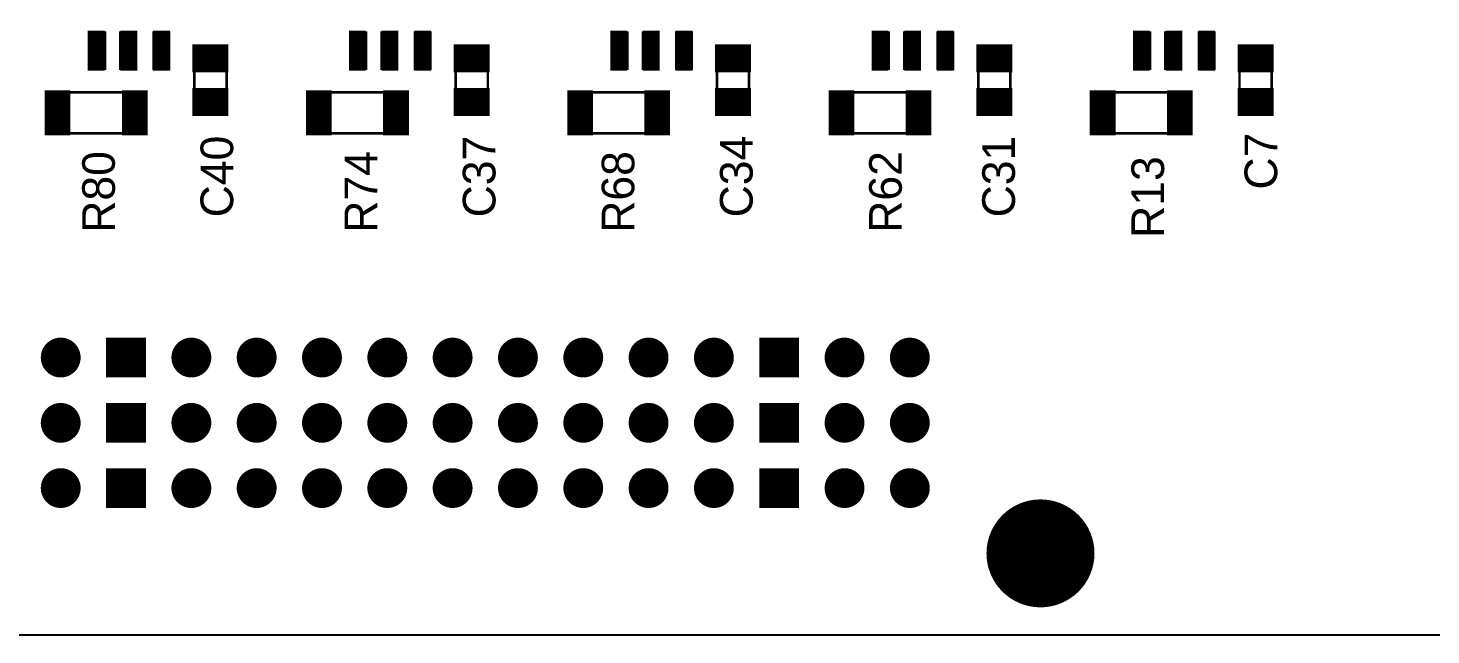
# Model space of a CAD drawing. Extents: x 25 to 880, y 8 to 306.
# Drawn here: x 607.7 to 675.9, y 131.4 to 160.9 of the extents above; entities that cross this region are included whole.
import ezdxf
from ezdxf.enums import TextEntityAlignment as Align

# ---------------------------------------------------------------- set-up
doc = ezdxf.new("R2010")
doc.units = 0
doc.header["$MEASUREMENT"] = 0
for name, color, linetype in [('BOARD', 7, 'Continuous'), ('BOT', 7, 'Continuous'), ('BOT_ASY', 7, 'Continuous')]:
    doc.layers.add(name, color=color, linetype=linetype)

msp = doc.modelspace()

# ---------------------------------------------------------------- linework, layer by layer
at = {"layer": 'BOARD'}
msp.add_lwpolyline([(541.2, 131.4125), (832.3475, 131.4125), (832.3475, 260), (541.2, 260)], close=True, dxfattribs=at)
at = {"layer": 'BOT', "const_width": 0.125}
for points in [[(610.7062, 158.925), (611.3937, 158.925), (611.3937, 160.7375), (610.7062, 160.7375)], [(612.2937, 158.925), (612.9812, 158.925), (612.9812, 160.7375), (612.2937, 160.7375)], [(613.8812, 158.925), (614.5687, 158.925), (614.5687, 160.7375), (613.8812, 160.7375)], [(623.4062, 158.925), (624.0937, 158.925), (624.0937, 160.7375), (623.4062, 160.7375)], [(624.9937, 158.925), (625.6812, 158.925), (625.6812, 160.7375), (624.9937, 160.7375)], [(626.5812, 158.925), (627.2687, 158.925), (627.2687, 160.7375), (626.5812, 160.7375)], [(636.1062, 158.925), (636.7937, 158.925), (636.7937, 160.7375), (636.1062, 160.7375)], [(637.6937, 158.925), (638.3812, 158.925), (638.3812, 160.7375), (637.6937, 160.7375)], [(639.2812, 158.925), (639.9687, 158.925), (639.9687, 160.7375), (639.2812, 160.7375)], [(648.8062, 158.925), (649.4937, 158.925), (649.4937, 160.7375), (648.8062, 160.7375)], [(650.3937, 158.925), (651.0812, 158.925), (651.0812, 160.7375), (650.3937, 160.7375)], [(651.9812, 158.925), (652.6687, 158.925), (652.6687, 160.7375), (651.9812, 160.7375)], [(661.5062, 158.925), (662.1937, 158.925), (662.1937, 160.7375), (661.5062, 160.7375)], [(663.0937, 158.925), (663.7812, 158.925), (663.7812, 160.7375), (663.0937, 160.7375)], [(664.6812, 158.925), (665.3687, 158.925), (665.3687, 160.7375), (664.6812, 160.7375)], [(615.7937, 158.8375), (617.4187, 158.8375), (617.4187, 160.0875), (615.7937, 160.0875)], [(628.4937, 158.8375), (630.1187, 158.8375), (630.1187, 160.0875), (628.4937, 160.0875)], [(641.1937, 158.8375), (642.8187, 158.8375), (642.8187, 160.0875), (641.1937, 160.0875)], [(653.8937, 158.8375), (655.5187, 158.8375), (655.5187, 160.0875), (653.8937, 160.0875)], [(666.5937, 158.8375), (668.2187, 158.8375), (668.2187, 160.0875), (666.5937, 160.0875)], [(608.6125, 155.7812), (609.7375, 155.7812), (609.7375, 157.8437), (608.6125, 157.8437)], [(612.3625, 155.7812), (613.4875, 155.7812), (613.4875, 157.8437), (612.3625, 157.8437)], [(615.7937, 156.7125), (617.4187, 156.7125), (617.4187, 157.9625), (615.7937, 157.9625)], [(621.3125, 155.7812), (622.4375, 155.7812), (622.4375, 157.8437), (621.3125, 157.8437)], [(625.0625, 155.7812), (626.1875, 155.7812), (626.1875, 157.8437), (625.0625, 157.8437)], [(628.4937, 156.7125), (630.1187, 156.7125), (630.1187, 157.9625), (628.4937, 157.9625)], [(634.0125, 155.7812), (635.1375, 155.7812), (635.1375, 157.8437), (634.0125, 157.8437)], [(637.7625, 155.7812), (638.8875, 155.7812), (638.8875, 157.8437), (637.7625, 157.8437)], [(641.1937, 156.7125), (642.8187, 156.7125), (642.8187, 157.9625), (641.1937, 157.9625)], [(646.7125, 155.7812), (647.8375, 155.7812), (647.8375, 157.8437), (646.7125, 157.8437)], [(650.4625, 155.7812), (651.5875, 155.7812), (651.5875, 157.8437), (650.4625, 157.8437)], [(653.8937, 156.7125), (655.5187, 156.7125), (655.5187, 157.9625), (653.8937, 157.9625)], [(659.4125, 155.7812), (660.5375, 155.7812), (660.5375, 157.8437), (659.4125, 157.8437)], [(663.1625, 155.7812), (664.2875, 155.7812), (664.2875, 157.8437), (663.1625, 157.8437)], [(666.5937, 156.7125), (668.2187, 156.7125), (668.2187, 157.9625), (666.5937, 157.9625)], [(611.595, 144), (613.4075, 144), (613.4075, 145.8125), (611.595, 145.8125)], [(643.345, 144), (645.1575, 144), (645.1575, 145.8125), (643.345, 145.8125)], [(611.595, 140.825), (613.4075, 140.825), (613.4075, 142.6375), (611.595, 142.6375)], [(643.345, 140.825), (645.1575, 140.825), (645.1575, 142.6375), (643.345, 142.6375)], [(611.595, 137.65), (613.4075, 137.65), (613.4075, 139.4625), (611.595, 139.4625)], [(643.345, 137.65), (645.1575, 137.65), (645.1575, 139.4625), (643.345, 139.4625)]]:
    msp.add_lwpolyline(points, close=True, dxfattribs=at)
for points in [[(610.8, 158.925), (610.8, 160.7375)], [(610.925, 158.925), (610.925, 160.7375)], [(611.05, 158.925), (611.05, 160.7375)], [(611.175, 158.925), (611.175, 160.7375)], [(611.3, 158.925), (611.3, 160.7375)], [(612.3, 158.925), (612.3, 160.7375)], [(612.425, 158.925), (612.425, 160.7375)], [(612.55, 158.925), (612.55, 160.7375)], [(612.675, 158.925), (612.675, 160.7375)], [(612.8, 158.925), (612.8, 160.7375)], [(612.925, 158.925), (612.925, 160.7375)], [(613.925, 158.925), (613.925, 160.7375)], [(614.05, 158.925), (614.05, 160.7375)], [(614.175, 158.925), (614.175, 160.7375)], [(614.3, 158.925), (614.3, 160.7375)], [(614.425, 158.925), (614.425, 160.7375)], [(614.55, 158.925), (614.55, 160.7375)], [(623.425, 158.925), (623.425, 160.7375)], [(623.55, 158.925), (623.55, 160.7375)], [(623.675, 158.925), (623.675, 160.7375)], [(623.8, 158.925), (623.8, 160.7375)], [(623.925, 158.925), (623.925, 160.7375)], [(624.05, 158.925), (624.05, 160.7375)], [(625.05, 158.925), (625.05, 160.7375)], [(625.175, 158.925), (625.175, 160.7375)], [(625.3, 158.925), (625.3, 160.7375)], [(625.425, 158.925), (625.425, 160.7375)], [(625.55, 158.925), (625.55, 160.7375)], [(625.675, 158.925), (625.675, 160.7375)], [(626.675, 158.925), (626.675, 160.7375)], [(626.8, 158.925), (626.8, 160.7375)], [(626.925, 158.925), (626.925, 160.7375)], [(627.05, 158.925), (627.05, 160.7375)], [(627.175, 158.925), (627.175, 160.7375)], [(636.175, 158.925), (636.175, 160.7375)], [(636.3, 158.925), (636.3, 160.7375)], [(636.425, 158.925), (636.425, 160.7375)], [(636.55, 158.925), (636.55, 160.7375)], [(636.675, 158.925), (636.675, 160.7375)], [(637.8, 158.925), (637.8, 160.7375)], [(637.925, 158.925), (637.925, 160.7375)], [(638.05, 158.925), (638.05, 160.7375)], [(638.175, 158.925), (638.175, 160.7375)], [(638.3, 158.925), (638.3, 160.7375)], [(639.3, 158.925), (639.3, 160.7375)], [(639.425, 158.925), (639.425, 160.7375)], [(639.55, 158.925), (639.55, 160.7375)], [(639.675, 158.925), (639.675, 160.7375)], [(639.8, 158.925), (639.8, 160.7375)], [(639.925, 158.925), (639.925, 160.7375)], [(648.925, 158.925), (648.925, 160.7375)], [(649.05, 158.925), (649.05, 160.7375)], [(649.175, 158.925), (649.175, 160.7375)], [(649.3, 158.925), (649.3, 160.7375)], [(649.425, 158.925), (649.425, 160.7375)], [(650.425, 158.925), (650.425, 160.7375)], [(650.55, 158.925), (650.55, 160.7375)], [(650.675, 158.925), (650.675, 160.7375)], [(650.8, 158.925), (650.8, 160.7375)], [(650.925, 158.925), (650.925, 160.7375)], [(651.05, 158.925), (651.05, 160.7375)], [(652.05, 158.925), (652.05, 160.7375)], [(652.175, 158.925), (652.175, 160.7375)], [(652.3, 158.925), (652.3, 160.7375)], [(652.425, 158.925), (652.425, 160.7375)], [(652.55, 158.925), (652.55, 160.7375)], [(661.55, 158.925), (661.55, 160.7375)], [(661.675, 158.925), (661.675, 160.7375)], [(661.8, 158.925), (661.8, 160.7375)], [(661.925, 158.925), (661.925, 160.7375)], [(662.05, 158.925), (662.05, 160.7375)], [(662.175, 158.925), (662.175, 160.7375)], [(663.175, 158.925), (663.175, 160.7375)], [(663.3, 158.925), (663.3, 160.7375)], [(663.425, 158.925), (663.425, 160.7375)], [(663.55, 158.925), (663.55, 160.7375)], [(663.675, 158.925), (663.675, 160.7375)], [(664.8, 158.925), (664.8, 160.7375)], [(664.925, 158.925), (664.925, 160.7375)], [(665.05, 158.925), (665.05, 160.7375)], [(665.175, 158.925), (665.175, 160.7375)], [(665.3, 158.925), (665.3, 160.7375)], [(615.8, 158.8375), (615.8, 160.0875)], [(615.925, 158.8375), (615.925, 160.0875)], [(616.05, 158.8375), (616.05, 160.0875)], [(616.175, 158.8375), (616.175, 160.0875)], [(616.3, 158.8375), (616.3, 160.0875)], [(616.425, 158.8375), (616.425, 160.0875)], [(616.55, 158.8375), (616.55, 160.0875)], [(616.675, 158.8375), (616.675, 160.0875)], [(616.8, 158.8375), (616.8, 160.0875)], [(616.925, 158.8375), (616.925, 160.0875)], [(617.05, 158.8375), (617.05, 160.0875)], [(617.175, 158.8375), (617.175, 160.0875)], [(617.3, 158.8375), (617.3, 160.0875)], [(628.55, 158.8375), (628.55, 160.0875)], [(628.675, 158.8375), (628.675, 160.0875)], [(628.8, 158.8375), (628.8, 160.0875)], [(628.925, 158.8375), (628.925, 160.0875)], [(629.05, 158.8375), (629.05, 160.0875)], [(629.175, 158.8375), (629.175, 160.0875)], [(629.3, 158.8375), (629.3, 160.0875)], [(629.425, 158.8375), (629.425, 160.0875)], [(629.55, 158.8375), (629.55, 160.0875)], [(629.675, 158.8375), (629.675, 160.0875)], [(629.8, 158.8375), (629.8, 160.0875)], [(629.925, 158.8375), (629.925, 160.0875)], [(630.05, 158.8375), (630.05, 160.0875)], [(641.3, 158.8375), (641.3, 160.0875)], [(641.425, 158.8375), (641.425, 160.0875)], [(641.55, 158.8375), (641.55, 160.0875)], [(641.675, 158.8375), (641.675, 160.0875)], [(641.8, 158.8375), (641.8, 160.0875)], [(641.925, 158.8375), (641.925, 160.0875)], [(642.05, 158.8375), (642.05, 160.0875)], [(642.175, 158.8375), (642.175, 160.0875)], [(642.3, 158.8375), (642.3, 160.0875)], [(642.425, 158.8375), (642.425, 160.0875)], [(642.55, 158.8375), (642.55, 160.0875)], [(642.675, 158.8375), (642.675, 160.0875)], [(642.8, 158.8375), (642.8, 160.0875)], [(653.925, 158.8375), (653.925, 160.0875)], [(654.05, 158.8375), (654.05, 160.0875)], [(654.175, 158.8375), (654.175, 160.0875)], [(654.3, 158.8375), (654.3, 160.0875)], [(654.425, 158.8375), (654.425, 160.0875)], [(654.55, 158.8375), (654.55, 160.0875)], [(654.675, 158.8375), (654.675, 160.0875)], [(654.8, 158.8375), (654.8, 160.0875)], [(654.925, 158.8375), (654.925, 160.0875)], [(655.05, 158.8375), (655.05, 160.0875)], [(655.175, 158.8375), (655.175, 160.0875)], [(655.3, 158.8375), (655.3, 160.0875)], [(655.425, 158.8375), (655.425, 160.0875)], [(666.675, 158.8375), (666.675, 160.0875)], [(666.8, 158.8375), (666.8, 160.0875)], [(666.925, 158.8375), (666.925, 160.0875)], [(667.05, 158.8375), (667.05, 160.0875)], [(667.175, 158.8375), (667.175, 160.0875)], [(667.3, 158.8375), (667.3, 160.0875)], [(667.425, 158.8375), (667.425, 160.0875)], [(667.55, 158.8375), (667.55, 160.0875)], [(667.675, 158.8375), (667.675, 160.0875)], [(667.8, 158.8375), (667.8, 160.0875)], [(667.925, 158.8375), (667.925, 160.0875)], [(668.05, 158.8375), (668.05, 160.0875)], [(668.175, 158.8375), (668.175, 160.0875)], [(608.675, 155.7812), (608.675, 157.8437)], [(608.8, 155.7812), (608.8, 157.8437)], [(608.925, 155.7812), (608.925, 157.8437)], [(609.05, 155.7812), (609.05, 157.8437)], [(609.175, 155.7812), (609.175, 157.8437)], [(609.3, 155.7812), (609.3, 157.8437)], [(609.425, 155.7812), (609.425, 157.8437)], [(609.55, 155.7812), (609.55, 157.8437)], [(609.675, 155.7812), (609.675, 157.8437)], [(612.425, 155.7812), (612.425, 157.8437)], [(612.55, 155.7812), (612.55, 157.8437)], [(612.675, 155.7812), (612.675, 157.8437)], [(612.8, 155.7812), (612.8, 157.8437)], [(612.925, 155.7812), (612.925, 157.8437)], [(613.05, 155.7812), (613.05, 157.8437)], [(613.175, 155.7812), (613.175, 157.8437)], [(613.3, 155.7812), (613.3, 157.8437)], [(613.425, 155.7812), (613.425, 157.8437)], [(615.8, 156.7125), (615.8, 157.9625)], [(615.925, 156.7125), (615.925, 157.9625)], [(616.05, 156.7125), (616.05, 157.9625)], [(616.175, 156.7125), (616.175, 157.9625)], [(616.3, 156.7125), (616.3, 157.9625)], [(616.425, 156.7125), (616.425, 157.9625)], [(616.55, 156.7125), (616.55, 157.9625)], [(616.675, 156.7125), (616.675, 157.9625)], [(616.8, 156.7125), (616.8, 157.9625)], [(616.925, 156.7125), (616.925, 157.9625)], [(617.05, 156.7125), (617.05, 157.9625)], [(617.175, 156.7125), (617.175, 157.9625)], [(617.3, 156.7125), (617.3, 157.9625)], [(621.425, 155.7812), (621.425, 157.8437)], [(621.55, 155.7812), (621.55, 157.8437)], [(621.675, 155.7812), (621.675, 157.8437)], [(621.8, 155.7812), (621.8, 157.8437)], [(621.925, 155.7812), (621.925, 157.8437)], [(622.05, 155.7812), (622.05, 157.8437)], [(622.175, 155.7812), (622.175, 157.8437)], [(622.3, 155.7812), (622.3, 157.8437)], [(622.425, 155.7812), (622.425, 157.8437)], [(625.175, 155.7812), (625.175, 157.8437)], [(625.3, 155.7812), (625.3, 157.8437)], [(625.425, 155.7812), (625.425, 157.8437)], [(625.55, 155.7812), (625.55, 157.8437)], [(625.675, 155.7812), (625.675, 157.8437)], [(625.8, 155.7812), (625.8, 157.8437)], [(625.925, 155.7812), (625.925, 157.8437)], [(626.05, 155.7812), (626.05, 157.8437)], [(626.175, 155.7812), (626.175, 157.8437)], [(628.55, 156.7125), (628.55, 157.9625)], [(628.675, 156.7125), (628.675, 157.9625)], [(628.8, 156.7125), (628.8, 157.9625)], [(628.925, 156.7125), (628.925, 157.9625)], [(629.05, 156.7125), (629.05, 157.9625)], [(629.175, 156.7125), (629.175, 157.9625)], [(629.3, 156.7125), (629.3, 157.9625)], [(629.425, 156.7125), (629.425, 157.9625)], [(629.55, 156.7125), (629.55, 157.9625)], [(629.675, 156.7125), (629.675, 157.9625)], [(629.8, 156.7125), (629.8, 157.9625)], [(629.925, 156.7125), (629.925, 157.9625)], [(630.05, 156.7125), (630.05, 157.9625)], [(634.05, 155.7812), (634.05, 157.8437)], [(634.175, 155.7812), (634.175, 157.8437)], [(634.3, 155.7812), (634.3, 157.8437)], [(634.425, 155.7812), (634.425, 157.8437)], [(634.55, 155.7812), (634.55, 157.8437)], [(634.675, 155.7812), (634.675, 157.8437)], [(634.8, 155.7812), (634.8, 157.8437)], [(634.925, 155.7812), (634.925, 157.8437)], [(635.05, 155.7812), (635.05, 157.8437)], [(637.8, 155.7812), (637.8, 157.8437)], [(637.925, 155.7812), (637.925, 157.8437)], [(638.05, 155.7812), (638.05, 157.8437)], [(638.175, 155.7812), (638.175, 157.8437)], [(638.3, 155.7812), (638.3, 157.8437)], [(638.425, 155.7812), (638.425, 157.8437)], [(638.55, 155.7812), (638.55, 157.8437)], [(638.675, 155.7812), (638.675, 157.8437)], [(638.8, 155.7812), (638.8, 157.8437)], [(641.3, 156.7125), (641.3, 157.9625)], [(641.425, 156.7125), (641.425, 157.9625)], [(641.55, 156.7125), (641.55, 157.9625)], [(641.675, 156.7125), (641.675, 157.9625)], [(641.8, 156.7125), (641.8, 157.9625)], [(641.925, 156.7125), (641.925, 157.9625)], [(642.05, 156.7125), (642.05, 157.9625)], [(642.175, 156.7125), (642.175, 157.9625)], [(642.3, 156.7125), (642.3, 157.9625)], [(642.425, 156.7125), (642.425, 157.9625)], [(642.55, 156.7125), (642.55, 157.9625)], [(642.675, 156.7125), (642.675, 157.9625)], [(642.8, 156.7125), (642.8, 157.9625)], [(646.8, 155.7812), (646.8, 157.8437)], [(646.925, 155.7812), (646.925, 157.8437)], [(647.05, 155.7812), (647.05, 157.8437)], [(647.175, 155.7812), (647.175, 157.8437)], [(647.3, 155.7812), (647.3, 157.8437)], [(647.425, 155.7812), (647.425, 157.8437)], [(647.55, 155.7812), (647.55, 157.8437)], [(647.675, 155.7812), (647.675, 157.8437)], [(647.8, 155.7812), (647.8, 157.8437)], [(650.55, 155.7812), (650.55, 157.8437)], [(650.675, 155.7812), (650.675, 157.8437)], [(650.8, 155.7812), (650.8, 157.8437)], [(650.925, 155.7812), (650.925, 157.8437)], [(651.05, 155.7812), (651.05, 157.8437)], [(651.175, 155.7812), (651.175, 157.8437)], [(651.3, 155.7812), (651.3, 157.8437)], [(651.425, 155.7812), (651.425, 157.8437)], [(651.55, 155.7812), (651.55, 157.8437)], [(653.925, 156.7125), (653.925, 157.9625)], [(654.05, 156.7125), (654.05, 157.9625)], [(654.175, 156.7125), (654.175, 157.9625)], [(654.3, 156.7125), (654.3, 157.9625)], [(654.425, 156.7125), (654.425, 157.9625)], [(654.55, 156.7125), (654.55, 157.9625)], [(654.675, 156.7125), (654.675, 157.9625)], [(654.8, 156.7125), (654.8, 157.9625)], [(654.925, 156.7125), (654.925, 157.9625)], [(655.05, 156.7125), (655.05, 157.9625)], [(655.175, 156.7125), (655.175, 157.9625)], [(655.3, 156.7125), (655.3, 157.9625)], [(655.425, 156.7125), (655.425, 157.9625)], [(659.425, 155.7812), (659.425, 157.8437)], [(659.55, 155.7812), (659.55, 157.8437)], [(659.675, 155.7812), (659.675, 157.8437)], [(659.8, 155.7812), (659.8, 157.8437)], [(659.925, 155.7812), (659.925, 157.8437)], [(660.05, 155.7812), (660.05, 157.8437)], [(660.175, 155.7812), (660.175, 157.8437)], [(660.3, 155.7812), (660.3, 157.8437)], [(660.425, 155.7812), (660.425, 157.8437)], [(663.175, 155.7812), (663.175, 157.8437)], [(663.3, 155.7812), (663.3, 157.8437)], [(663.425, 155.7812), (663.425, 157.8437)], [(663.55, 155.7812), (663.55, 157.8437)], [(663.675, 155.7812), (663.675, 157.8437)], [(663.8, 155.7812), (663.8, 157.8437)], [(663.925, 155.7812), (663.925, 157.8437)], [(664.05, 155.7812), (664.05, 157.8437)], [(664.175, 155.7812), (664.175, 157.8437)], [(666.675, 156.7125), (666.675, 157.9625)], [(666.8, 156.7125), (666.8, 157.9625)], [(666.925, 156.7125), (666.925, 157.9625)], [(667.05, 156.7125), (667.05, 157.9625)], [(667.175, 156.7125), (667.175, 157.9625)], [(667.3, 156.7125), (667.3, 157.9625)], [(667.425, 156.7125), (667.425, 157.9625)], [(667.55, 156.7125), (667.55, 157.9625)], [(667.675, 156.7125), (667.675, 157.9625)], [(667.8, 156.7125), (667.8, 157.9625)], [(667.925, 156.7125), (667.925, 157.9625)], [(668.05, 156.7125), (668.05, 157.9625)], [(668.175, 156.7125), (668.175, 157.9625)], [(608.475, 144.5962), (608.475, 145.2162)], [(608.6, 144.365), (608.6, 145.4475)], [(608.725, 144.2287), (608.725, 145.5837)], [(608.85, 144.1362), (608.85, 145.6763)], [(608.975, 144.0712), (608.975, 145.7412)], [(609.1, 144.0287), (609.1, 145.7838)], [(609.225, 144.0062), (609.225, 145.8062)], [(609.35, 144.0012), (609.35, 145.8113)], [(609.475, 144.0125), (609.475, 145.8)], [(609.6, 144.0425), (609.6, 145.77)], [(609.725, 144.0925), (609.725, 145.72)], [(609.85, 144.1675), (609.85, 145.645)], [(609.975, 144.2737), (609.975, 145.5387)], [(610.1, 144.435), (610.1, 145.3775)], [(611.6, 144), (611.6, 145.8125)], [(611.725, 144), (611.725, 145.8125)], [(611.85, 144), (611.85, 145.8125)], [(611.975, 144), (611.975, 145.8125)], [(612.1, 144), (612.1, 145.8125)], [(612.225, 144), (612.225, 145.8125)], [(612.35, 144), (612.35, 145.8125)], [(612.475, 144), (612.475, 145.8125)], [(612.6, 144), (612.6, 145.8125)], [(612.725, 144), (612.725, 145.8125)], [(612.85, 144), (612.85, 145.8125)], [(612.975, 144), (612.975, 145.8125)], [(613.1, 144), (613.1, 145.8125)], [(613.225, 144), (613.225, 145.8125)], [(613.35, 144), (613.35, 145.8125)], [(614.85, 144.535), (614.85, 145.2775)], [(614.975, 144.3325), (614.975, 145.48)], [(615.1, 144.2075), (615.1, 145.605)], [(615.225, 144.1212), (615.225, 145.6912)], [(615.35, 144.0613), (615.35, 145.7512)], [(615.475, 144.0237), (615.475, 145.7887)], [(615.6, 144.0037), (615.6, 145.8087)], [(615.725, 144.0025), (615.725, 145.81)], [(615.85, 144.0175), (615.85, 145.795)], [(615.975, 144.0512), (615.975, 145.7612)], [(616.1, 144.1062), (616.1, 145.7063)], [(616.225, 144.1863), (616.225, 145.6262)], [(616.35, 144.3013), (616.35, 145.5112)], [(616.475, 144.4787), (616.475, 145.3338)], [(618.1, 144.4), (618.1, 145.4125)], [(618.225, 144.2512), (618.225, 145.5613)], [(618.35, 144.1512), (618.35, 145.6612)], [(618.475, 144.0825), (618.475, 145.73)], [(618.6, 144.0362), (618.6, 145.7762)], [(618.725, 144.01), (618.725, 145.8025)], [(618.85, 144.0012), (618.85, 145.8113)], [(618.975, 144.0087), (618.975, 145.8037)], [(619.1, 144.035), (619.1, 145.7775)], [(619.225, 144.0813), (619.225, 145.7312)], [(619.35, 144.15), (619.35, 145.6625)], [(619.475, 144.25), (619.475, 145.5625)], [(619.6, 144.3963), (619.6, 145.4162)], [(621.225, 144.4837), (621.225, 145.3287)], [(621.35, 144.3037), (621.35, 145.5087)], [(621.475, 144.1875), (621.475, 145.625)], [(621.6, 144.1075), (621.6, 145.705)], [(621.725, 144.0525), (621.725, 145.76)], [(621.85, 144.0175), (621.85, 145.795)], [(621.975, 144.0025), (621.975, 145.81)], [(622.1, 144.0037), (622.1, 145.8087)], [(622.225, 144.0225), (622.225, 145.79)], [(622.35, 144.06), (622.35, 145.7525)], [(622.475, 144.12), (622.475, 145.6925)], [(622.6, 144.205), (622.6, 145.6075)], [(622.725, 144.33), (622.725, 145.4825)], [(622.85, 144.5287), (622.85, 145.2837)], [(624.35, 144.5962), (624.35, 145.2162)], [(624.475, 144.365), (624.475, 145.4475)], [(624.6, 144.2287), (624.6, 145.5837)], [(624.725, 144.1362), (624.725, 145.6763)], [(624.85, 144.0712), (624.85, 145.7412)], [(624.975, 144.0287), (624.975, 145.7838)], [(625.1, 144.0062), (625.1, 145.8062)], [(625.225, 144.0012), (625.225, 145.8113)], [(625.35, 144.0125), (625.35, 145.8)], [(625.475, 144.0425), (625.475, 145.77)], [(625.6, 144.0925), (625.6, 145.72)], [(625.725, 144.1675), (625.725, 145.645)], [(625.85, 144.2737), (625.85, 145.5387)], [(625.975, 144.435), (625.975, 145.3775)], [(627.6, 144.4387), (627.6, 145.3737)], [(627.725, 144.2763), (627.725, 145.5362)], [(627.85, 144.1687), (627.85, 145.6438)], [(627.975, 144.0937), (627.975, 145.7188)], [(628.1, 144.0437), (628.1, 145.7688)], [(628.225, 144.0137), (628.225, 145.7987)], [(628.35, 144.0012), (628.35, 145.8113)], [(628.475, 144.0062), (628.475, 145.8062)], [(628.6, 144.0287), (628.6, 145.7838)], [(628.725, 144.07), (628.725, 145.7425)], [(628.85, 144.1337), (628.85, 145.6787)], [(628.975, 144.2262), (628.975, 145.5862)], [(629.1, 144.3612), (629.1, 145.4512)], [(629.225, 144.5888), (629.225, 145.2237)], [(630.725, 144.535), (630.725, 145.2775)], [(630.85, 144.3325), (630.85, 145.48)], [(630.975, 144.2075), (630.975, 145.605)], [(631.1, 144.1212), (631.1, 145.6912)], [(631.225, 144.0613), (631.225, 145.7512)], [(631.35, 144.0237), (631.35, 145.7887)], [(631.475, 144.0037), (631.475, 145.8087)], [(631.6, 144.0025), (631.6, 145.81)], [(631.725, 144.0175), (631.725, 145.795)], [(631.85, 144.0512), (631.85, 145.7612)], [(631.975, 144.1062), (631.975, 145.7063)], [(632.1, 144.1863), (632.1, 145.6262)], [(632.225, 144.3013), (632.225, 145.5112)], [(632.35, 144.4787), (632.35, 145.3338)], [(633.975, 144.4), (633.975, 145.4125)], [(634.1, 144.2512), (634.1, 145.5613)], [(634.225, 144.1512), (634.225, 145.6612)], [(634.35, 144.0825), (634.35, 145.73)], [(634.475, 144.0362), (634.475, 145.7762)], [(634.6, 144.01), (634.6, 145.8025)], [(634.725, 144.0012), (634.725, 145.8113)], [(634.85, 144.0087), (634.85, 145.8037)], [(634.975, 144.035), (634.975, 145.7775)], [(635.1, 144.0813), (635.1, 145.7312)], [(635.225, 144.15), (635.225, 145.6625)], [(635.35, 144.25), (635.35, 145.5625)], [(635.475, 144.3963), (635.475, 145.4162)], [(637.1, 144.4837), (637.1, 145.3287)], [(637.225, 144.3037), (637.225, 145.5087)], [(637.35, 144.1875), (637.35, 145.625)], [(637.475, 144.1075), (637.475, 145.705)], [(637.6, 144.0525), (637.6, 145.76)], [(637.725, 144.0175), (637.725, 145.795)], [(637.85, 144.0025), (637.85, 145.81)], [(637.975, 144.0037), (637.975, 145.8087)], [(638.1, 144.0225), (638.1, 145.79)], [(638.225, 144.06), (638.225, 145.7525)], [(638.35, 144.12), (638.35, 145.6925)], [(638.475, 144.205), (638.475, 145.6075)], [(638.6, 144.33), (638.6, 145.4825)], [(638.725, 144.5287), (638.725, 145.2837)], [(640.225, 144.5962), (640.225, 145.2162)], [(640.35, 144.365), (640.35, 145.4475)], [(640.475, 144.2287), (640.475, 145.5837)], [(640.6, 144.1362), (640.6, 145.6763)], [(640.725, 144.0712), (640.725, 145.7412)], [(640.85, 144.0287), (640.85, 145.7838)], [(640.975, 144.0062), (640.975, 145.8062)], [(641.1, 144.0012), (641.1, 145.8113)], [(641.225, 144.0125), (641.225, 145.8)], [(641.35, 144.0425), (641.35, 145.77)], [(641.475, 144.0925), (641.475, 145.72)], [(641.6, 144.1675), (641.6, 145.645)], [(641.725, 144.2737), (641.725, 145.5387)], [(641.85, 144.435), (641.85, 145.3775)], [(643.35, 144), (643.35, 145.8125)], [(643.475, 144), (643.475, 145.8125)], [(643.6, 144), (643.6, 145.8125)], [(643.725, 144), (643.725, 145.8125)], [(643.85, 144), (643.85, 145.8125)], [(643.975, 144), (643.975, 145.8125)], [(644.1, 144), (644.1, 145.8125)], [(644.225, 144), (644.225, 145.8125)], [(644.35, 144), (644.35, 145.8125)], [(644.475, 144), (644.475, 145.8125)], [(644.6, 144), (644.6, 145.8125)], [(644.725, 144), (644.725, 145.8125)], [(644.85, 144), (644.85, 145.8125)], [(644.975, 144), (644.975, 145.8125)], [(645.1, 144), (645.1, 145.8125)], [(646.6, 144.535), (646.6, 145.2775)], [(646.725, 144.3325), (646.725, 145.48)], [(646.85, 144.2075), (646.85, 145.605)], [(646.975, 144.1212), (646.975, 145.6912)], [(647.1, 144.0613), (647.1, 145.7512)], [(647.225, 144.0237), (647.225, 145.7887)], [(647.35, 144.0037), (647.35, 145.8087)], [(647.475, 144.0025), (647.475, 145.81)], [(647.6, 144.0175), (647.6, 145.795)], [(647.725, 144.0512), (647.725, 145.7612)], [(647.85, 144.1062), (647.85, 145.7063)], [(647.975, 144.1863), (647.975, 145.6262)], [(648.1, 144.3013), (648.1, 145.5112)], [(648.225, 144.4787), (648.225, 145.3338)], [(649.85, 144.4), (649.85, 145.4125)], [(649.975, 144.2512), (649.975, 145.5613)], [(650.1, 144.1512), (650.1, 145.6612)], [(650.225, 144.0825), (650.225, 145.73)], [(650.35, 144.0362), (650.35, 145.7762)], [(650.475, 144.01), (650.475, 145.8025)], [(650.6, 144.0012), (650.6, 145.8113)], [(650.725, 144.0087), (650.725, 145.8037)], [(650.85, 144.035), (650.85, 145.7775)], [(650.975, 144.0813), (650.975, 145.7312)], [(651.1, 144.15), (651.1, 145.6625)], [(651.225, 144.25), (651.225, 145.5625)], [(651.35, 144.3963), (651.35, 145.4162)], [(610.225, 144.79), (610.225, 145.0225)], [(617.975, 144.6762), (617.975, 145.1362)], [(619.725, 144.6662), (619.725, 145.1462)], [(626.1, 144.79), (626.1, 145.0225)], [(627.475, 144.8113), (627.475, 145.0012)], [(633.85, 144.6762), (633.85, 145.1362)], [(635.6, 144.6662), (635.6, 145.1462)], [(641.975, 144.79), (641.975, 145.0225)], [(649.725, 144.6762), (649.725, 145.1362)], [(651.475, 144.6662), (651.475, 145.1462)], [(608.85, 140.9612), (608.85, 142.5012)], [(608.975, 140.8962), (608.975, 142.5662)], [(609.1, 140.8537), (609.1, 142.6087)], [(609.225, 140.8313), (609.225, 142.6312)], [(609.35, 140.8262), (609.35, 142.6362)], [(609.475, 140.8375), (609.475, 142.625)], [(609.6, 140.8675), (609.6, 142.595)], [(609.725, 140.9175), (609.725, 142.545)], [(609.85, 140.9925), (609.85, 142.47)], [(611.6, 140.825), (611.6, 142.6375)], [(611.725, 140.825), (611.725, 142.6375)], [(611.85, 140.825), (611.85, 142.6375)], [(611.975, 140.825), (611.975, 142.6375)], [(612.1, 140.825), (612.1, 142.6375)], [(612.225, 140.825), (612.225, 142.6375)], [(612.35, 140.825), (612.35, 142.6375)], [(612.475, 140.825), (612.475, 142.6375)], [(612.6, 140.825), (612.6, 142.6375)], [(612.725, 140.825), (612.725, 142.6375)], [(612.85, 140.825), (612.85, 142.6375)], [(612.975, 140.825), (612.975, 142.6375)], [(613.1, 140.825), (613.1, 142.6375)], [(613.225, 140.825), (613.225, 142.6375)], [(613.35, 140.825), (613.35, 142.6375)], [(615.225, 140.9462), (615.225, 142.5162)], [(615.35, 140.8862), (615.35, 142.5762)], [(615.475, 140.8487), (615.475, 142.6138)], [(615.6, 140.8287), (615.6, 142.6337)], [(615.725, 140.8275), (615.725, 142.635)], [(615.85, 140.8425), (615.85, 142.62)], [(615.975, 140.8762), (615.975, 142.5862)], [(616.1, 140.9312), (616.1, 142.5312)], [(618.35, 140.9762), (618.35, 142.4862)], [(618.475, 140.9075), (618.475, 142.555)], [(618.6, 140.8612), (618.6, 142.6012)], [(618.725, 140.835), (618.725, 142.6275)], [(618.85, 140.8262), (618.85, 142.6362)], [(618.975, 140.8338), (618.975, 142.6287)], [(619.1, 140.86), (619.1, 142.6025)], [(619.225, 140.9062), (619.225, 142.5563)], [(619.35, 140.975), (619.35, 142.4875)], [(621.6, 140.9325), (621.6, 142.53)], [(621.725, 140.8775), (621.725, 142.585)], [(621.85, 140.8425), (621.85, 142.62)], [(621.975, 140.8275), (621.975, 142.635)], [(622.1, 140.8287), (622.1, 142.6337)], [(622.225, 140.8475), (622.225, 142.615)], [(622.35, 140.885), (622.35, 142.5775)], [(622.475, 140.945), (622.475, 142.5175)], [(624.725, 140.9612), (624.725, 142.5012)], [(624.85, 140.8962), (624.85, 142.5662)], [(624.975, 140.8537), (624.975, 142.6087)], [(625.1, 140.8313), (625.1, 142.6312)], [(625.225, 140.8262), (625.225, 142.6362)], [(625.35, 140.8375), (625.35, 142.625)], [(625.475, 140.8675), (625.475, 142.595)], [(625.6, 140.9175), (625.6, 142.545)], [(625.725, 140.9925), (625.725, 142.47)], [(627.85, 140.9938), (627.85, 142.4688)], [(627.975, 140.9187), (627.975, 142.5437)], [(628.1, 140.8688), (628.1, 142.5938)], [(628.225, 140.8388), (628.225, 142.6238)], [(628.35, 140.8262), (628.35, 142.6362)], [(628.475, 140.8313), (628.475, 142.6312)], [(628.6, 140.8537), (628.6, 142.6087)], [(628.725, 140.895), (628.725, 142.5675)], [(628.85, 140.9588), (628.85, 142.5037)], [(631.1, 140.9462), (631.1, 142.5162)], [(631.225, 140.8862), (631.225, 142.5762)], [(631.35, 140.8487), (631.35, 142.6138)], [(631.475, 140.8287), (631.475, 142.6337)], [(631.6, 140.8275), (631.6, 142.635)], [(631.725, 140.8425), (631.725, 142.62)], [(631.85, 140.8762), (631.85, 142.5862)], [(631.975, 140.9312), (631.975, 142.5312)], [(634.225, 140.9762), (634.225, 142.4862)], [(634.35, 140.9075), (634.35, 142.555)], [(634.475, 140.8612), (634.475, 142.6012)], [(634.6, 140.835), (634.6, 142.6275)], [(634.725, 140.8262), (634.725, 142.6362)], [(634.85, 140.8338), (634.85, 142.6287)], [(634.975, 140.86), (634.975, 142.6025)], [(635.1, 140.9062), (635.1, 142.5563)], [(635.225, 140.975), (635.225, 142.4875)], [(637.475, 140.9325), (637.475, 142.53)], [(637.6, 140.8775), (637.6, 142.585)], [(637.725, 140.8425), (637.725, 142.62)], [(637.85, 140.8275), (637.85, 142.635)], [(637.975, 140.8287), (637.975, 142.6337)], [(638.1, 140.8475), (638.1, 142.615)], [(638.225, 140.885), (638.225, 142.5775)], [(638.35, 140.945), (638.35, 142.5175)], [(640.6, 140.9612), (640.6, 142.5012)], [(640.725, 140.8962), (640.725, 142.5662)], [(640.85, 140.8537), (640.85, 142.6087)], [(640.975, 140.8313), (640.975, 142.6312)], [(641.1, 140.8262), (641.1, 142.6362)], [(641.225, 140.8375), (641.225, 142.625)], [(641.35, 140.8675), (641.35, 142.595)], [(641.475, 140.9175), (641.475, 142.545)], [(641.6, 140.9925), (641.6, 142.47)], [(643.35, 140.825), (643.35, 142.6375)], [(643.475, 140.825), (643.475, 142.6375)], [(643.6, 140.825), (643.6, 142.6375)], [(643.725, 140.825), (643.725, 142.6375)], [(643.85, 140.825), (643.85, 142.6375)], [(643.975, 140.825), (643.975, 142.6375)], [(644.1, 140.825), (644.1, 142.6375)], [(644.225, 140.825), (644.225, 142.6375)], [(644.35, 140.825), (644.35, 142.6375)], [(644.475, 140.825), (644.475, 142.6375)], [(644.6, 140.825), (644.6, 142.6375)], [(644.725, 140.825), (644.725, 142.6375)], [(644.85, 140.825), (644.85, 142.6375)], [(644.975, 140.825), (644.975, 142.6375)], [(645.1, 140.825), (645.1, 142.6375)], [(646.975, 140.9462), (646.975, 142.5162)], [(647.1, 140.8862), (647.1, 142.5762)], [(647.225, 140.8487), (647.225, 142.6138)], [(647.35, 140.8287), (647.35, 142.6337)], [(647.475, 140.8275), (647.475, 142.635)], [(647.6, 140.8425), (647.6, 142.62)], [(647.725, 140.8762), (647.725, 142.5862)], [(647.85, 140.9312), (647.85, 142.5312)], [(650.1, 140.9762), (650.1, 142.4862)], [(650.225, 140.9075), (650.225, 142.555)], [(650.35, 140.8612), (650.35, 142.6012)], [(650.475, 140.835), (650.475, 142.6275)], [(650.6, 140.8262), (650.6, 142.6362)], [(650.725, 140.8338), (650.725, 142.6287)], [(650.85, 140.86), (650.85, 142.6025)], [(650.975, 140.9062), (650.975, 142.5563)], [(651.1, 140.975), (651.1, 142.4875)], [(608.475, 141.4212), (608.475, 142.0412)], [(608.6, 141.19), (608.6, 142.2725)], [(608.725, 141.0537), (608.725, 142.4087)], [(609.975, 141.0987), (609.975, 142.3638)], [(610.1, 141.26), (610.1, 142.2025)], [(610.225, 141.615), (610.225, 141.8475)], [(614.85, 141.36), (614.85, 142.1025)], [(614.975, 141.1575), (614.975, 142.305)], [(615.1, 141.0325), (615.1, 142.43)], [(616.225, 141.0112), (616.225, 142.4512)], [(616.35, 141.1262), (616.35, 142.3362)], [(616.475, 141.3037), (616.475, 142.1587)], [(617.975, 141.5012), (617.975, 141.9612)], [(618.1, 141.225), (618.1, 142.2375)], [(618.225, 141.0762), (618.225, 142.3862)], [(619.475, 141.075), (619.475, 142.3875)], [(619.6, 141.2212), (619.6, 142.2412)], [(619.725, 141.4912), (619.725, 141.9712)], [(621.225, 141.3087), (621.225, 142.1537)], [(621.35, 141.1287), (621.35, 142.3337)], [(621.475, 141.0125), (621.475, 142.45)], [(622.6, 141.03), (622.6, 142.4325)], [(622.725, 141.155), (622.725, 142.3075)], [(622.85, 141.3537), (622.85, 142.1087)], [(624.35, 141.4212), (624.35, 142.0412)], [(624.475, 141.19), (624.475, 142.2725)], [(624.6, 141.0537), (624.6, 142.4087)], [(625.85, 141.0987), (625.85, 142.3638)], [(625.975, 141.26), (625.975, 142.2025)], [(626.1, 141.615), (626.1, 141.8475)], [(627.475, 141.6362), (627.475, 141.8262)], [(627.6, 141.2637), (627.6, 142.1987)], [(627.725, 141.1012), (627.725, 142.3612)], [(628.975, 141.0513), (628.975, 142.4112)], [(629.1, 141.1863), (629.1, 142.2762)], [(629.225, 141.4137), (629.225, 142.0487)], [(630.725, 141.36), (630.725, 142.1025)], [(630.85, 141.1575), (630.85, 142.305)], [(630.975, 141.0325), (630.975, 142.43)], [(632.1, 141.0112), (632.1, 142.4512)], [(632.225, 141.1262), (632.225, 142.3362)], [(632.35, 141.3037), (632.35, 142.1587)], [(633.85, 141.5012), (633.85, 141.9612)], [(633.975, 141.225), (633.975, 142.2375)], [(634.1, 141.0762), (634.1, 142.3862)], [(635.35, 141.075), (635.35, 142.3875)], [(635.475, 141.2212), (635.475, 142.2412)], [(635.6, 141.4912), (635.6, 141.9712)], [(637.1, 141.3087), (637.1, 142.1537)], [(637.225, 141.1287), (637.225, 142.3337)], [(637.35, 141.0125), (637.35, 142.45)], [(638.475, 141.03), (638.475, 142.4325)], [(638.6, 141.155), (638.6, 142.3075)], [(638.725, 141.3537), (638.725, 142.1087)], [(640.225, 141.4212), (640.225, 142.0412)], [(640.35, 141.19), (640.35, 142.2725)], [(640.475, 141.0537), (640.475, 142.4087)], [(641.725, 141.0987), (641.725, 142.3638)], [(641.85, 141.26), (641.85, 142.2025)], [(641.975, 141.615), (641.975, 141.8475)], [(646.6, 141.36), (646.6, 142.1025)], [(646.725, 141.1575), (646.725, 142.305)], [(646.85, 141.0325), (646.85, 142.43)], [(647.975, 141.0112), (647.975, 142.4512)], [(648.1, 141.1262), (648.1, 142.3362)], [(648.225, 141.3037), (648.225, 142.1587)], [(649.725, 141.5012), (649.725, 141.9612)], [(649.85, 141.225), (649.85, 142.2375)], [(649.975, 141.0762), (649.975, 142.3862)], [(651.225, 141.075), (651.225, 142.3875)], [(651.35, 141.2212), (651.35, 142.2412)], [(651.475, 141.4912), (651.475, 141.9712)], [(608.6, 138.015), (608.6, 139.0975)], [(608.725, 137.8787), (608.725, 139.2337)], [(608.85, 137.7862), (608.85, 139.3262)], [(608.975, 137.7212), (608.975, 139.3912)], [(609.1, 137.6787), (609.1, 139.4337)], [(609.225, 137.6562), (609.225, 139.4563)], [(609.35, 137.6512), (609.35, 139.4612)], [(609.475, 137.6625), (609.475, 139.45)], [(609.6, 137.6925), (609.6, 139.42)], [(609.725, 137.7425), (609.725, 139.37)], [(609.85, 137.8175), (609.85, 139.295)], [(609.975, 137.9237), (609.975, 139.1887)], [(611.6, 137.65), (611.6, 139.4625)], [(611.725, 137.65), (611.725, 139.4625)], [(611.85, 137.65), (611.85, 139.4625)], [(611.975, 137.65), (611.975, 139.4625)], [(612.1, 137.65), (612.1, 139.4625)], [(612.225, 137.65), (612.225, 139.4625)], [(612.35, 137.65), (612.35, 139.4625)], [(612.475, 137.65), (612.475, 139.4625)], [(612.6, 137.65), (612.6, 139.4625)], [(612.725, 137.65), (612.725, 139.4625)], [(612.85, 137.65), (612.85, 139.4625)], [(612.975, 137.65), (612.975, 139.4625)], [(613.1, 137.65), (613.1, 139.4625)], [(613.225, 137.65), (613.225, 139.4625)], [(613.35, 137.65), (613.35, 139.4625)], [(614.975, 137.9825), (614.975, 139.13)], [(615.1, 137.8575), (615.1, 139.255)], [(615.225, 137.7712), (615.225, 139.3412)], [(615.35, 137.7112), (615.35, 139.4012)], [(615.475, 137.6737), (615.475, 139.4387)], [(615.6, 137.6537), (615.6, 139.4587)], [(615.725, 137.6525), (615.725, 139.46)], [(615.85, 137.6675), (615.85, 139.445)], [(615.975, 137.7012), (615.975, 139.4112)], [(616.1, 137.7562), (616.1, 139.3562)], [(616.225, 137.8362), (616.225, 139.2763)], [(616.35, 137.9512), (616.35, 139.1612)], [(618.1, 138.05), (618.1, 139.0625)], [(618.225, 137.9012), (618.225, 139.2112)], [(618.35, 137.8012), (618.35, 139.3113)], [(618.475, 137.7325), (618.475, 139.38)], [(618.6, 137.6863), (618.6, 139.4263)], [(618.725, 137.66), (618.725, 139.4525)], [(618.85, 137.6512), (618.85, 139.4612)], [(618.975, 137.6588), (618.975, 139.4537)], [(619.1, 137.685), (619.1, 139.4275)], [(619.225, 137.7312), (619.225, 139.3812)], [(619.35, 137.8), (619.35, 139.3125)], [(619.475, 137.9), (619.475, 139.2125)], [(619.6, 138.0462), (619.6, 139.0662)], [(621.35, 137.9538), (621.35, 139.1587)], [(621.475, 137.8375), (621.475, 139.275)], [(621.6, 137.7575), (621.6, 139.355)], [(621.725, 137.7025), (621.725, 139.41)], [(621.85, 137.6675), (621.85, 139.445)], [(621.975, 137.6525), (621.975, 139.46)], [(622.1, 137.6537), (622.1, 139.4587)], [(622.225, 137.6725), (622.225, 139.44)], [(622.35, 137.71), (622.35, 139.4025)], [(622.475, 137.77), (622.475, 139.3425)], [(622.6, 137.855), (622.6, 139.2575)], [(622.725, 137.98), (622.725, 139.1325)], [(624.475, 138.015), (624.475, 139.0975)], [(624.6, 137.8787), (624.6, 139.2337)], [(624.725, 137.7862), (624.725, 139.3262)], [(624.85, 137.7212), (624.85, 139.3912)], [(624.975, 137.6787), (624.975, 139.4337)], [(625.1, 137.6562), (625.1, 139.4563)], [(625.225, 137.6512), (625.225, 139.4612)], [(625.35, 137.6625), (625.35, 139.45)], [(625.475, 137.6925), (625.475, 139.42)], [(625.6, 137.7425), (625.6, 139.37)], [(625.725, 137.8175), (625.725, 139.295)], [(625.85, 137.9237), (625.85, 139.1887)], [(627.725, 137.9263), (627.725, 139.1863)], [(627.85, 137.8187), (627.85, 139.2937)], [(627.975, 137.7438), (627.975, 139.3687)], [(628.1, 137.6937), (628.1, 139.4187)], [(628.225, 137.6637), (628.225, 139.4487)], [(628.35, 137.6512), (628.35, 139.4612)], [(628.475, 137.6562), (628.475, 139.4563)], [(628.6, 137.6787), (628.6, 139.4337)], [(628.725, 137.72), (628.725, 139.3925)], [(628.85, 137.7837), (628.85, 139.3287)], [(628.975, 137.8762), (628.975, 139.2362)], [(629.1, 138.0112), (629.1, 139.1012)], [(630.85, 137.9825), (630.85, 139.13)], [(630.975, 137.8575), (630.975, 139.255)], [(631.1, 137.7712), (631.1, 139.3412)], [(631.225, 137.7112), (631.225, 139.4012)], [(631.35, 137.6737), (631.35, 139.4387)], [(631.475, 137.6537), (631.475, 139.4587)], [(631.6, 137.6525), (631.6, 139.46)], [(631.725, 137.6675), (631.725, 139.445)], [(631.85, 137.7012), (631.85, 139.4112)], [(631.975, 137.7562), (631.975, 139.3562)], [(632.1, 137.8362), (632.1, 139.2763)], [(632.225, 137.9512), (632.225, 139.1612)], [(633.975, 138.05), (633.975, 139.0625)], [(634.1, 137.9012), (634.1, 139.2112)], [(634.225, 137.8012), (634.225, 139.3113)], [(634.35, 137.7325), (634.35, 139.38)], [(634.475, 137.6863), (634.475, 139.4263)], [(634.6, 137.66), (634.6, 139.4525)], [(634.725, 137.6512), (634.725, 139.4612)], [(634.85, 137.6588), (634.85, 139.4537)], [(634.975, 137.685), (634.975, 139.4275)], [(635.1, 137.7312), (635.1, 139.3812)], [(635.225, 137.8), (635.225, 139.3125)], [(635.35, 137.9), (635.35, 139.2125)], [(635.475, 138.0462), (635.475, 139.0662)], [(637.225, 137.9538), (637.225, 139.1587)], [(637.35, 137.8375), (637.35, 139.275)], [(637.475, 137.7575), (637.475, 139.355)], [(637.6, 137.7025), (637.6, 139.41)], [(637.725, 137.6675), (637.725, 139.445)], [(637.85, 137.6525), (637.85, 139.46)], [(637.975, 137.6537), (637.975, 139.4587)], [(638.1, 137.6725), (638.1, 139.44)], [(638.225, 137.71), (638.225, 139.4025)], [(638.35, 137.77), (638.35, 139.3425)], [(638.475, 137.855), (638.475, 139.2575)], [(638.6, 137.98), (638.6, 139.1325)], [(640.35, 138.015), (640.35, 139.0975)], [(640.475, 137.8787), (640.475, 139.2337)], [(640.6, 137.7862), (640.6, 139.3262)], [(640.725, 137.7212), (640.725, 139.3912)], [(640.85, 137.6787), (640.85, 139.4337)], [(640.975, 137.6562), (640.975, 139.4563)], [(641.1, 137.6512), (641.1, 139.4612)], [(641.225, 137.6625), (641.225, 139.45)], [(641.35, 137.6925), (641.35, 139.42)], [(641.475, 137.7425), (641.475, 139.37)], [(641.6, 137.8175), (641.6, 139.295)], [(641.725, 137.9237), (641.725, 139.1887)], [(643.35, 137.65), (643.35, 139.4625)], [(643.475, 137.65), (643.475, 139.4625)], [(643.6, 137.65), (643.6, 139.4625)], [(643.725, 137.65), (643.725, 139.4625)], [(643.85, 137.65), (643.85, 139.4625)], [(643.975, 137.65), (643.975, 139.4625)], [(644.1, 137.65), (644.1, 139.4625)], [(644.225, 137.65), (644.225, 139.4625)], [(644.35, 137.65), (644.35, 139.4625)], [(644.475, 137.65), (644.475, 139.4625)], [(644.6, 137.65), (644.6, 139.4625)], [(644.725, 137.65), (644.725, 139.4625)], [(644.85, 137.65), (644.85, 139.4625)], [(644.975, 137.65), (644.975, 139.4625)], [(645.1, 137.65), (645.1, 139.4625)], [(646.725, 137.9825), (646.725, 139.13)], [(646.85, 137.8575), (646.85, 139.255)], [(646.975, 137.7712), (646.975, 139.3412)], [(647.1, 137.7112), (647.1, 139.4012)], [(647.225, 137.6737), (647.225, 139.4387)], [(647.35, 137.6537), (647.35, 139.4587)], [(647.475, 137.6525), (647.475, 139.46)], [(647.6, 137.6675), (647.6, 139.445)], [(647.725, 137.7012), (647.725, 139.4112)], [(647.85, 137.7562), (647.85, 139.3562)], [(647.975, 137.8362), (647.975, 139.2763)], [(648.1, 137.9512), (648.1, 139.1612)], [(649.85, 138.05), (649.85, 139.0625)], [(649.975, 137.9012), (649.975, 139.2112)], [(650.1, 137.8012), (650.1, 139.3113)], [(650.225, 137.7325), (650.225, 139.38)], [(650.35, 137.6863), (650.35, 139.4263)], [(650.475, 137.66), (650.475, 139.4525)], [(650.6, 137.6512), (650.6, 139.4612)], [(650.725, 137.6588), (650.725, 139.4537)], [(650.85, 137.685), (650.85, 139.4275)], [(650.975, 137.7312), (650.975, 139.3812)], [(651.1, 137.8), (651.1, 139.3125)], [(651.225, 137.9), (651.225, 139.2125)], [(651.35, 138.0462), (651.35, 139.0662)], [(608.475, 138.2462), (608.475, 138.8662)], [(610.1, 138.085), (610.1, 139.0275)], [(610.225, 138.44), (610.225, 138.6725)], [(614.85, 138.185), (614.85, 138.9275)], [(616.475, 138.1287), (616.475, 138.9837)], [(617.975, 138.3262), (617.975, 138.7862)], [(619.725, 138.3162), (619.725, 138.7962)], [(621.225, 138.1337), (621.225, 138.9787)], [(622.85, 138.1787), (622.85, 138.9337)], [(624.35, 138.2462), (624.35, 138.8662)], [(625.975, 138.085), (625.975, 139.0275)], [(626.1, 138.44), (626.1, 138.6725)], [(627.475, 138.4612), (627.475, 138.6513)], [(627.6, 138.0887), (627.6, 139.0237)], [(629.225, 138.2388), (629.225, 138.8738)], [(630.725, 138.185), (630.725, 138.9275)], [(632.35, 138.1287), (632.35, 138.9837)], [(633.85, 138.3262), (633.85, 138.7862)], [(635.6, 138.3162), (635.6, 138.7962)], [(637.1, 138.1337), (637.1, 138.9787)], [(638.725, 138.1787), (638.725, 138.9337)], [(640.225, 138.2462), (640.225, 138.8662)], [(641.85, 138.085), (641.85, 139.0275)], [(641.975, 138.44), (641.975, 138.6725)], [(646.6, 138.185), (646.6, 138.9275)], [(648.225, 138.1287), (648.225, 138.9837)], [(649.725, 138.3262), (649.725, 138.7862)], [(651.475, 138.3162), (651.475, 138.7962)], [(655.85, 133.0675), (655.85, 137.695)], [(655.975, 133.0125), (655.975, 137.75)], [(656.1, 132.965), (656.1, 137.7975)], [(656.225, 132.925), (656.225, 137.8375)], [(656.35, 132.8912), (656.35, 137.8712)], [(656.475, 132.8638), (656.475, 137.8987)], [(656.6, 132.8437), (656.6, 137.9187)], [(656.725, 132.83), (656.725, 137.9325)], [(656.85, 132.8212), (656.85, 137.9412)], [(656.975, 132.82), (656.975, 137.9425)], [(657.1, 132.8237), (657.1, 137.9387)], [(657.225, 132.8338), (657.225, 137.9287)], [(657.35, 132.85), (657.35, 137.9125)], [(657.475, 132.8737), (657.475, 137.8887)], [(657.6, 132.9025), (657.6, 137.86)], [(657.725, 132.9387), (657.725, 137.8237)], [(657.85, 132.9825), (657.85, 137.78)], [(657.975, 133.0325), (657.975, 137.73)], [(654.975, 133.7512), (654.975, 137.0112)], [(655.1, 133.61), (655.1, 137.1525)], [(655.225, 133.4875), (655.225, 137.275)], [(655.35, 133.3812), (655.35, 137.3812)], [(655.475, 133.2875), (655.475, 137.475)], [(655.6, 133.205), (655.6, 137.5575)], [(655.725, 133.1312), (655.725, 137.6312)], [(658.1, 133.0912), (658.1, 137.6712)], [(658.225, 133.1587), (658.225, 137.6037)], [(658.35, 133.235), (658.35, 137.5275)], [(658.475, 133.3212), (658.475, 137.4412)], [(658.6, 133.42), (658.6, 137.3425)], [(658.725, 133.5325), (658.725, 137.23)], [(658.85, 133.6612), (658.85, 137.1012)], [(654.6, 134.3625), (654.6, 136.4)], [(654.725, 134.1125), (654.725, 136.65)], [(654.85, 133.915), (654.85, 136.8475)], [(658.975, 133.81), (658.975, 136.9525)], [(659.1, 133.9862), (659.1, 136.7763)], [(659.225, 134.2), (659.225, 136.5625)], [(654.475, 134.7225), (654.475, 136.04)], [(659.35, 134.48), (659.35, 136.2825)], [(659.475, 134.9375), (659.475, 135.825)]]:
    msp.add_lwpolyline(points, dxfattribs=at)
for points in [[(608.42, 144.9062, -1), (610.2325, 144.9062, -1)], [(614.77, 144.9062, -1), (616.5825, 144.9062, -1)], [(617.945, 144.9062, -1), (619.7575, 144.9062, -1)], [(621.12, 144.9062, -1), (622.9325, 144.9062, -1)], [(624.295, 144.9062, -1), (626.1075, 144.9062, -1)], [(627.47, 144.9062, -1), (629.2825, 144.9062, -1)], [(630.645, 144.9062, -1), (632.4575, 144.9062, -1)], [(633.82, 144.9062, -1), (635.6325, 144.9062, -1)], [(636.995, 144.9062, -1), (638.8075, 144.9062, -1)], [(640.17, 144.9062, -1), (641.9825, 144.9062, -1)], [(646.52, 144.9062, -1), (648.3325, 144.9062, -1)], [(649.695, 144.9062, -1), (651.5075, 144.9062, -1)], [(608.42, 141.7312, -1), (610.2325, 141.7312, -1)], [(614.77, 141.7312, -1), (616.5825, 141.7312, -1)], [(617.945, 141.7312, -1), (619.7575, 141.7312, -1)], [(621.12, 141.7312, -1), (622.9325, 141.7312, -1)], [(624.295, 141.7312, -1), (626.1075, 141.7312, -1)], [(627.47, 141.7312, -1), (629.2825, 141.7312, -1)], [(630.645, 141.7312, -1), (632.4575, 141.7312, -1)], [(633.82, 141.7312, -1), (635.6325, 141.7312, -1)], [(636.995, 141.7312, -1), (638.8075, 141.7312, -1)], [(640.17, 141.7312, -1), (641.9825, 141.7312, -1)], [(646.52, 141.7312, -1), (648.3325, 141.7312, -1)], [(649.695, 141.7312, -1), (651.5075, 141.7312, -1)], [(608.42, 138.5563, -1), (610.2325, 138.5563, -1)], [(614.77, 138.5563, -1), (616.5825, 138.5563, -1)], [(617.945, 138.5563, -1), (619.7575, 138.5563, -1)], [(621.12, 138.5563, -1), (622.9325, 138.5563, -1)], [(624.295, 138.5563, -1), (626.1075, 138.5563, -1)], [(627.47, 138.5563, -1), (629.2825, 138.5563, -1)], [(630.645, 138.5563, -1), (632.4575, 138.5563, -1)], [(633.82, 138.5563, -1), (635.6325, 138.5563, -1)], [(636.995, 138.5563, -1), (638.8075, 138.5563, -1)], [(640.17, 138.5563, -1), (641.9825, 138.5563, -1)], [(646.52, 138.5563, -1), (648.3325, 138.5563, -1)], [(649.695, 138.5563, -1), (651.5075, 138.5563, -1)], [(654.3887, 135.3812, -1), (659.5137, 135.3812, -1)]]:
    msp.add_lwpolyline(points, format="xyb", close=True, dxfattribs=at)
at = {"layer": 'BOT_ASY', "const_width": 0.125}
for points in [[(611.475, 160.7063), (611.475, 158.9563), (610.725, 158.9563), (610.725, 160.7063)], [(612.975, 160.7063), (612.975, 158.9563), (612.225, 158.9563), (612.225, 160.7063)], [(614.6, 160.7063), (614.6, 158.9563), (613.85, 158.9563), (613.85, 160.7063)], [(624.175, 160.7063), (624.175, 158.9563), (623.425, 158.9563), (623.425, 160.7063)], [(625.675, 160.7063), (625.675, 158.9563), (624.925, 158.9563), (624.925, 160.7063)], [(627.3, 160.7063), (627.3, 158.9563), (626.55, 158.9563), (626.55, 160.7063)], [(636.875, 160.7063), (636.875, 158.9563), (636.125, 158.9563), (636.125, 160.7063)], [(638.375, 160.7063), (638.375, 158.9563), (637.625, 158.9563), (637.625, 160.7063)], [(640, 160.7063), (640, 158.9563), (639.25, 158.9563), (639.25, 160.7063)], [(649.575, 160.7063), (649.575, 158.9563), (648.825, 158.9563), (648.825, 160.7063)], [(651.075, 160.7063), (651.075, 158.9563), (650.325, 158.9563), (650.325, 160.7063)], [(652.7, 160.7063), (652.7, 158.9563), (651.95, 158.9563), (651.95, 160.7063)], [(662.275, 160.7063), (662.275, 158.9563), (661.525, 158.9563), (661.525, 160.7063)], [(663.775, 160.7063), (663.775, 158.9563), (663.025, 158.9563), (663.025, 160.7063)], [(665.4, 160.7063), (665.4, 158.9563), (664.65, 158.9563), (664.65, 160.7063)], [(615.825, 159.65), (617.3875, 159.65), (617.3875, 157.15), (615.825, 157.15)], [(628.525, 159.65), (630.0875, 159.65), (630.0875, 157.15), (628.525, 157.15)], [(641.225, 159.65), (642.7875, 159.65), (642.7875, 157.15), (641.225, 157.15)], [(653.925, 159.65), (655.4875, 159.65), (655.4875, 157.15), (653.925, 157.15)], [(666.625, 159.65), (668.1875, 159.65), (668.1875, 157.15), (666.625, 157.15)], [(609.1125, 155.8125), (609.1125, 157.8125), (612.9875, 157.8125), (612.9875, 155.8125)], [(621.8125, 155.8125), (621.8125, 157.8125), (625.6875, 157.8125), (625.6875, 155.8125)], [(634.5125, 155.8125), (634.5125, 157.8125), (638.3875, 157.8125), (638.3875, 155.8125)], [(647.2125, 155.8125), (647.2125, 157.8125), (651.0875, 157.8125), (651.0875, 155.8125)], [(659.9125, 155.8125), (659.9125, 157.8125), (663.7875, 157.8125), (663.7875, 155.8125)]]:
    msp.add_lwpolyline(points, close=True, dxfattribs=at)

# ---------------------------------------------------------------- texts
at = {"layer": 'BOT_ASY', "width": 1.019685}
for s, p in [('C40', (617.7089, 153.7112)), ('C37', (630.4589, 153.7112)), ('C34', (642.9589, 153.7112)), ('C31', (655.7089, 153.7112)), ('C7', (668.4589, 154.4625)), ('R80', (611.9589, 152.9625)), ('R74', (624.7089, 152.9625)), ('R68', (637.2089, 152.9625)), ('R62', (650.2089, 152.9625)), ('R13', (662.9589, 152.7125))]:
    msp.add_text(s, height=1.5875, rotation=90, dxfattribs=at).set_placement(p, align=Align.CENTER)

doc.saveas('drawing.dxf')
